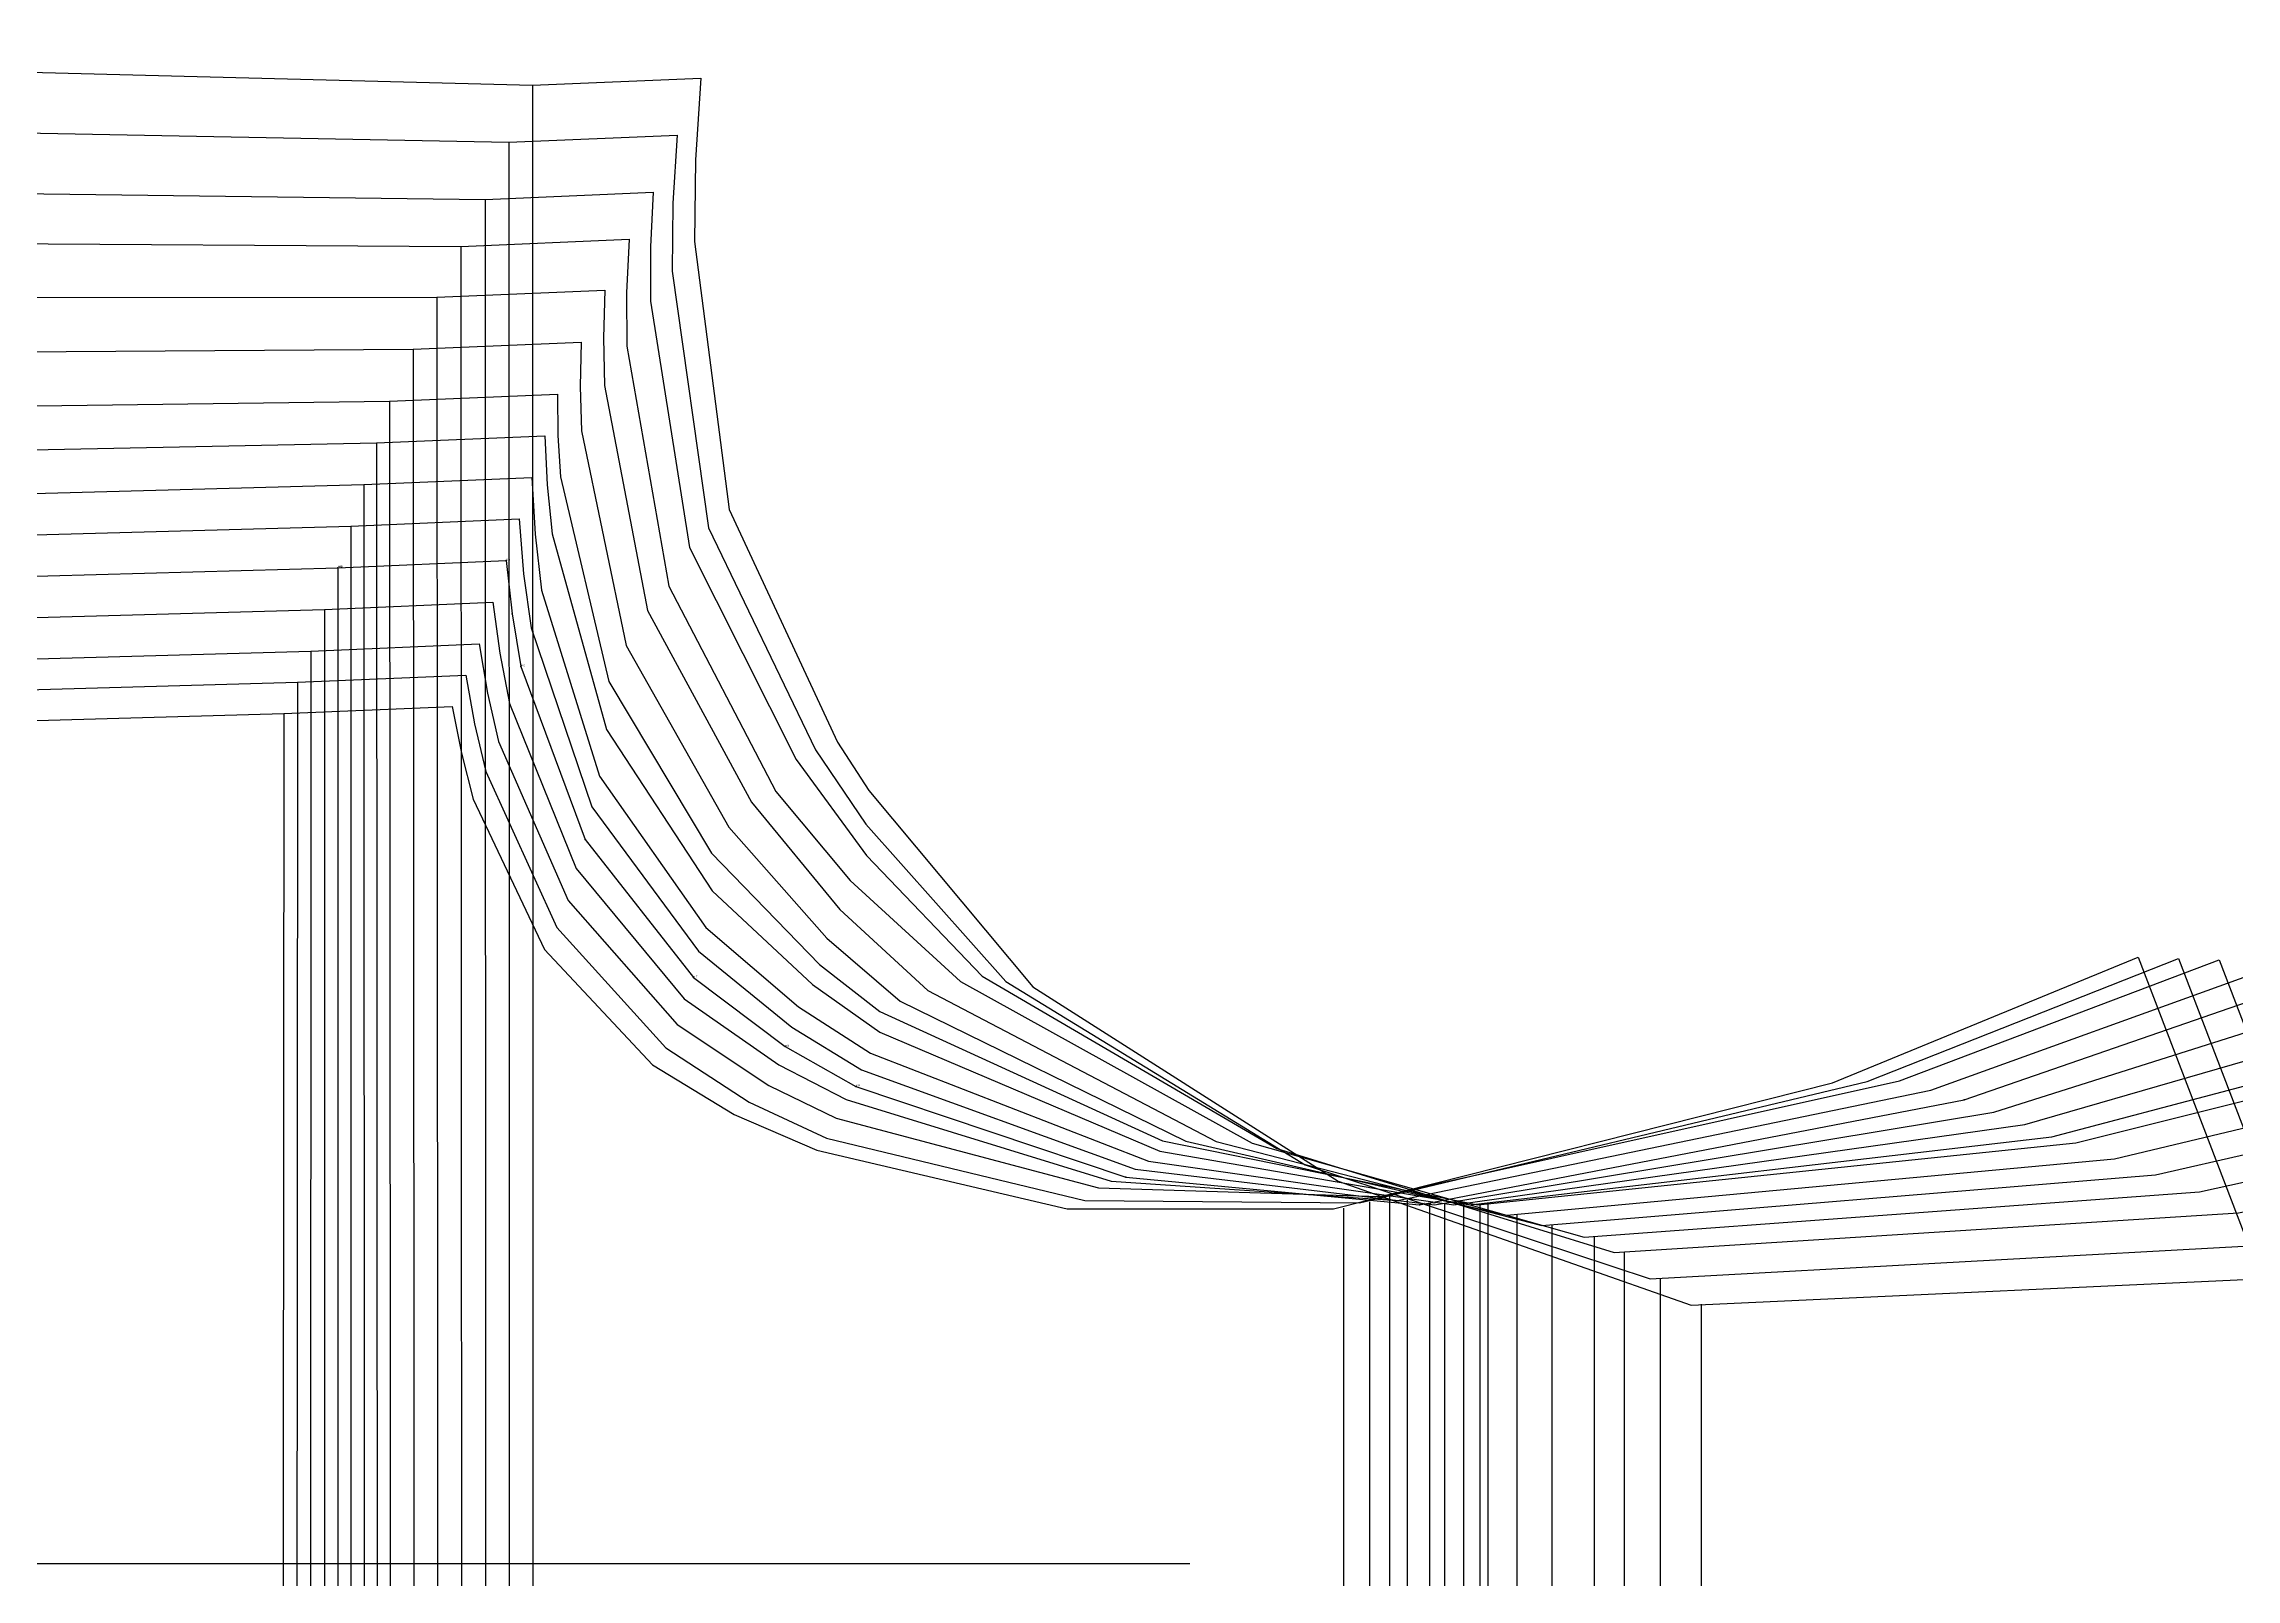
# Model space of a CAD drawing. Extents: x -839 to 1721, y -537 to 682.
# Drawn here: x 1270.1 to 1533.4, y 351.7 to 536.1 of the extents above; entities that cross this region are included whole.
import ezdxf

# ---------------------------------------------------------------- set-up
doc = ezdxf.new("R2010")
doc.units = 0

# ---------------------------------------------------------------- blocks, each defined once
blk = doc.blocks.new('GMG1016S19-FR_42')
at = {"layer": '1'}
for points in [[(882.2462, 450.6392), (945.2433, 450.6494), (1123.5767, 450.6799), (1298.984, 455.6608), (1319.1846, 456.5143)], [(1319.1846, 456.5143), (1320.2971, 450.8932), (1321.7043, 445.3586), (1330.2666, 427.3144), (1343.2359, 413.4536), (1353.0377, 407.4923), (1362.9691, 403.2301), (1393.0554, 396.1715), (1425.034, 396.1562), (1484.9679, 411.3124), (1521.648, 426.3949)], [(1521.648, 426.3949), (1573.3065, 291.6403)]]:
    blk.add_lwpolyline(points, dxfattribs=at)
at = {"layer": '5'}
blk.add_line((1044.3922, 353.5757), (1407.79, 353.5757), dxfattribs=at)
at = {"layer": '7'}
blk.add_line((1044.3922, 353.5757), (1407.79, 353.5757), dxfattribs=at)
at = {"layer": '8'}
blk.add_line((1426.2685, 215.6359), (1426.2685, 396.2604), dxfattribs=at)
blk.add_lwpolyline([(1298.984, 455.6608), (1298.7833, 216.9033), (1298.7833, 215.6359)], dxfattribs=at)
blk = doc.blocks.new('GMG1016S19-FR_44')
at = {"layer": '1'}
for points in [[(876.5261, 454.3908), (939.5257, 454.401), (1124.0491, 454.4314), (1300.6071, 459.4124), (1320.8051, 460.2658)], [(1320.8051, 460.2658), (1321.8694, 454.434), (1323.2385, 448.6834), (1331.7475, 429.9738), (1344.8564, 415.4907), (1354.864, 408.9807), (1364.1401, 404.6576), (1395.1433, 397.1545), (1428.1506, 396.9081), (1489.1233, 411.447), (1526.5197, 426.2298)], [(1526.5197, 426.2298), (1579.0241, 289.1384)]]:
    blk.add_lwpolyline(points, dxfattribs=at)
at = {"layer": '8'}
blk.add_line((1429.3851, 211.8843), (1429.3851, 397.0122), dxfattribs=at)
blk.add_lwpolyline([(1300.6071, 459.4124), (1300.4546, 213.1899), (1300.4546, 211.8843)], dxfattribs=at)
blk = doc.blocks.new('GMG1016S19-FR_46')
at = {"layer": '1'}
for points in [[(870.8086, 458.1399), (933.8082, 458.15), (1124.5215, 458.1805), (1302.2276, 463.1614), (1322.4256, 464.0149)], [(1322.4256, 464.0149), (1323.4264, 458.1043), (1324.7371, 452.275), (1333.1013, 433.1843), (1346.1899, 418.3203), (1357.2236, 411), (1365.311, 407.0757), (1396.8146, 398.6835), (1430.5357, 397.6574), (1492.9917, 411.5537), (1531.3915, 426.0673)], [(1531.3915, 426.0673), (1584.7416, 286.6391)]]:
    blk.add_lwpolyline(points, dxfattribs=at)
at = {"layer": '8'}
blk.add_line((1431.7701, 208.1353), (1431.7701, 397.7615), dxfattribs=at)
blk.add_lwpolyline([(1302.2276, 463.1614), (1302.126, 209.4815), (1302.126, 208.1353)], dxfattribs=at)
blk = doc.blocks.new('GMG1016S19-FR_48')
at = {"layer": '1'}
for points in [[(865.091, 463.1411), (928.0881, 463.1487), (1124.9965, 463.1818), (1303.8506, 468.1627), (1324.0462, 469.0161)], [(1324.0462, 469.0161), (1324.8996, 462.9049), (1326.0731, 456.8698), (1334.0817, 437.0375), (1347.0611, 421.3988), (1358.3946, 413.4841), (1366.4845, 409.2931), (1398.3132, 399.5065), (1432.6896, 397.1595), (1496.7738, 410.4031), (1536.2657, 424.655)]]:
    blk.add_lwpolyline(points, dxfattribs=at)
at = {"layer": '8'}
blk.add_line((1433.924, 203.134), (1433.924, 397.2637), dxfattribs=at)
blk.add_lwpolyline([(1303.8506, 468.1627), (1303.7998, 204.5335), (1303.7998, 203.134)], dxfattribs=at)
blk = doc.blocks.new('GMG1016S19-FR_50')
at = {"layer": '1'}
for points in [[(859.3735, 468.1398), (922.3706, 468.15), (1125.469, 468.1805), (1305.4712, 473.1614), (1325.6692, 474.0149)], [(1325.6692, 474.0149), (1326.3881, 467.6217), (1327.4422, 461.2945), (1335.1663, 440.5275), (1348.1559, 423.9565), (1359.1642, 415.6533), (1367.6554, 410.8705), (1400.1014, 399.9815), (1435.3591, 396.6592), (1500.7565, 409.2753), (1541.1374, 423.2403)]]:
    blk.add_lwpolyline(points, dxfattribs=at)
at = {"layer": '2'}
for p in [(1325.6692, 474.0149), (1325.6692, 474.0149), (1305.4712, 473.1614), (1436.5936, 396.7633)]:
    blk.add_point(p, dxfattribs=at)
at = {"layer": '3'}
for p in [(1305.4712, 473.1614), (1326.3881, 467.6217), (1327.4422, 461.2945), (1335.1663, 440.5275), (1348.1559, 423.9565), (1359.1642, 415.6533), (1367.6554, 410.8705), (1500.7565, 409.2753), (1400.1014, 399.9815), (1435.3591, 396.6592)]:
    blk.add_point(p, dxfattribs=at)
at = {"layer": '4'}
blk.add_point((1359.1642, 415.6533, -3.998), dxfattribs=at)
at = {"layer": '8'}
blk.add_line((1436.5936, 198.1353), (1436.5936, 396.7633), dxfattribs=at)
blk.add_lwpolyline([(1305.4712, 473.1614), (1305.4712, 199.5882), (1305.4712, 198.1353)], dxfattribs=at)
at = {"layer": '2'}
for s, p in [('# 5', (1325.6692, 474.0149)), ('# 5', (1325.6692, 474.0149)), ('# 5', (1305.4712, 473.1614)), ('# 18', (1436.5936, 396.7633))]:
    blk.add_text(s, height=0.25, dxfattribs=at).set_placement(p)
at = {"layer": '3'}
for s, p in [('# 5', (1305.4712, 473.1614)), ('# 6', (1327.4422, 461.2945)), ('# 7', (1348.1559, 423.9565)), ('# 8', (1359.1642, 415.6533)), ('# 9', (1367.6554, 410.8705)), ('# 10', (1435.3591, 396.6592))]:
    blk.add_text(s, height=0.25, dxfattribs=at).set_placement(p)
at = {"layer": '8'}
blk.add_text('NM', height=0.25, dxfattribs=at).set_placement((1305.4712, 473.1614))
blk = doc.blocks.new('GMG1016S19-FR_52')
at = {"layer": '1'}
for points in [[(853.5772, 473.1411), (916.5743, 473.1487), (1125.8652, 473.1817), (1307.0155, 478.1627), (1327.2135, 479.0161)], [(1327.2135, 479.0161), (1327.7597, 472.4477), (1328.6537, 465.9377), (1335.9461, 444.4569), (1348.7553, 427.1163), (1359.9542, 417.9977), (1368.3285, 412.872), (1401.2164, 400.934), (1437.1701, 396.6617), (1504.3074, 407.7717), (1545.9329, 420.9416)]]:
    blk.add_lwpolyline(points, dxfattribs=at)
at = {"layer": '8'}
blk.add_line((1438.4046, 193.1366), (1438.4046, 396.7658), dxfattribs=at)
blk.add_lwpolyline([(1307.0155, 478.1627), (1307.0637, 194.6403), (1307.0663, 193.1366)], dxfattribs=at)
blk = doc.blocks.new('GMG1016S19-FR_54')
at = {"layer": '1'}
for points in [[(847.7809, 478.1398), (910.778, 478.15), (1126.2615, 478.1805), (1308.5598, 483.1614), (1328.7553, 484.0148)], [(1328.7553, 484.0148), (1329.1566, 477.2076), (1329.9212, 470.4563), (1336.8884, 448.15), (1349.6367, 429.9713), (1360.7796, 420.4488), (1369.4385, 414.8709), (1402.7913, 401.8839), (1439.4587, 396.6617), (1508.0463, 406.2832), (1550.7285, 418.6403)]]:
    blk.add_lwpolyline(points, dxfattribs=at)
at = {"layer": '8'}
blk.add_line((1440.6931, 188.1353), (1440.6931, 396.7658), dxfattribs=at)
blk.add_lwpolyline([(1308.5598, 483.1614), (1308.6589, 189.6923), (1308.6614, 188.1353)], dxfattribs=at)
blk = doc.blocks.new('GMG1016S19-FR_56')
at = {"layer": '1'}
for points in [[(841.9846, 484.3908), (904.9843, 484.3984), (1126.6552, 484.4314), (1310.1016, 488.1626), (1330.2996, 489.0161)], [(1330.2996, 489.0161), (1330.5841, 483.103), (1331.181, 477.233), (1337.7088, 453.7431), (1350.4012, 434.3655), (1362.4434, 423.1183), (1370.5586, 417.3728), (1404.1806, 403.1082), (1441.4221, 396.6642), (1511.2924, 404.8075), (1554.922, 416.3416)]]:
    blk.add_lwpolyline(points, dxfattribs=at)
at = {"layer": '8'}
blk.add_line((1442.6565, 183.1366), (1442.6565, 396.7684), dxfattribs=at)
blk.add_lwpolyline([(1310.1016, 488.1626), (1310.2514, 184.747), (1310.254, 183.1366)], dxfattribs=at)
blk = doc.blocks.new('GMG1016S19-FR_58')
at = {"layer": '1'}
for points in [[(836.1884, 490.69), (899.188, 490.6976), (1127.0514, 490.7306), (1311.6459, 493.1614), (1331.844, 494.0148)], [(1331.844, 494.0148), (1331.8821, 489.039), (1332.1843, 484.0885), (1337.9832, 459.486), (1350.3403, 438.8892), (1363.2841, 425.5288), (1370.5586, 419.8722), (1404.4956, 404.3249), (1442.3568, 396.6642), (1514.1804, 404.0861), (1559.1181, 415.3408)]]:
    blk.add_lwpolyline(points, dxfattribs=at)
at = {"layer": '8'}
blk.add_line((1443.5913, 178.1353), (1443.5913, 396.7684), dxfattribs=at)
blk.add_lwpolyline([(1311.6459, 493.1614), (1311.8466, 179.799), (1311.8491, 178.1353)], dxfattribs=at)
blk = doc.blocks.new('GMG1016S19-FR_60')
at = {"layer": '1'}
for points in [[(829.1424, 498.1423), (892.142, 498.1499), (1129.8937, 498.183), (1314.4881, 499.4123), (1334.6888, 500.2658)], [(1334.6888, 500.2658), (1334.5668, 494.9343), (1334.732, 489.6181), (1340.0939, 463.8244), (1352.3977, 442.0261), (1364.1756, 428.6682), (1372.9793, 421.1244), (1407.3023, 404.2868), (1445.8544, 395.4171), (1518.8337, 402.1608), (1564.5639, 413.0929)]]:
    blk.add_lwpolyline(points, dxfattribs=at)
at = {"layer": '8'}
blk.add_line((1447.0889, 171.8844), (1447.0889, 395.5212), dxfattribs=at)
blk.add_lwpolyline([(1314.4881, 499.4123), (1314.6914, 173.6141), (1314.6939, 171.8844)], dxfattribs=at)
blk = doc.blocks.new('GMG1016S19-FR_62')
at = {"layer": '1'}
for points in [[(822.099, 505.5921), (885.0961, 505.5997), (1132.741, 505.6328), (1317.3355, 505.6607), (1337.5336, 506.5141)], [(1337.5336, 506.5141), (1337.3609, 500.7788), (1337.4929, 495.0638), (1342.6542, 468.0154), (1355.1383, 445.0182), (1365.7199, 432.1201), (1376.3245, 422.3741), (1410.9142, 404.2614), (1450.0352, 394.1674), (1523.7511, 400.2609), (1570.0096, 410.8425)]]:
    blk.add_lwpolyline(points, dxfattribs=at)
at = {"layer": '8'}
blk.add_line((1451.2697, 165.636), (1451.2697, 394.2715), dxfattribs=at)
blk.add_lwpolyline([(1317.3355, 505.6607), (1317.5361, 167.4318), (1317.5387, 165.636)], dxfattribs=at)
blk = doc.blocks.new('GMG1016S19-FR_64')
at = {"layer": '1'}
for points in [[(815.0454, 512.8845), (878.045, 512.8921), (1134.392, 512.9251), (1320.2362, 511.7516), (1340.4343, 512.6051)], [(1340.4343, 512.6051), (1340.1345, 506.1814), (1340.1777, 499.773), (1345.1968, 470.9465), (1358.0669, 446.3009), (1366.9747, 435.5999), (1380.2284, 423.4663), (1415.2525, 404.0556), (1455.1178, 392.7602), (1529.0242, 398.2314), (1575.4605, 408.4346)]]:
    blk.add_lwpolyline(points, dxfattribs=at)
at = {"layer": '8'}
blk.add_line((1456.3522, 159.2276), (1456.3522, 392.8644), dxfattribs=at)
blk.add_lwpolyline([(1320.2362, 511.7516), (1320.386, 161.0894), (1320.3886, 159.2276)], dxfattribs=at)
blk = doc.blocks.new('GMG1016S19-FR_66')
at = {"layer": '1'}
for points in [[(807.9944, 519.7349), (870.9914, 519.7425), (1136.043, 519.7755), (1323.1394, 517.4006), (1343.3375, 518.254)], [(1343.3375, 518.254), (1342.9971, 511.7135), (1343.0098, 505.1883), (1347.6885, 475.5846), (1360.4749, 450.1388), (1368.9483, 438.5971), (1382.8268, 424.1166), (1418.209, 403.4206), (1458.7398, 390.9111), (1533.7257, 395.7092), (1580.9138, 405.5847)]]:
    blk.add_lwpolyline(points, dxfattribs=at)
at = {"layer": '8'}
blk.add_line((1459.9743, 152.3772), (1459.9743, 391.0153), dxfattribs=at)
blk.add_lwpolyline([(1323.1394, 517.4006), (1323.2385, 154.305), (1323.241, 152.3772)], dxfattribs=at)
blk = doc.blocks.new('GMG1016S19-FR_68')
at = {"layer": '1'}
for points in [[(800.9408, 527.8832), (863.9404, 527.8908), (1136.3961, 527.9238), (1325.9893, 524.251), (1346.1873, 525.1044)], [(1346.1873, 525.1044), (1345.6844, 516.9408), (1345.6158, 508.79), (1349.9669, 477.9442), (1362.8142, 451.2768), (1368.8695, 442.3842), (1385.6539, 423.4663), (1421.6203, 401.4572), (1463.0477, 387.7615), (1538.699, 391.9119), (1586.3647, 401.4343)]]:
    blk.add_lwpolyline(points, dxfattribs=at)
at = {"layer": '8'}
blk.add_line((1464.2821, 144.2263), (1464.2821, 387.8657), dxfattribs=at)
blk.add_lwpolyline([(1325.9893, 524.251), (1326.0883, 146.2329), (1326.0909, 144.2263)], dxfattribs=at)
blk = doc.blocks.new('GMG1016S19-FR_70')
at = {"layer": '1'}
for points in [[(793.8898, 536.034), (856.8868, 536.0391), (1136.7491, 536.0747), (1328.8417, 531.1039), (1349.0398, 531.9573)], [(1349.0398, 531.9573), (1348.4048, 522.1351), (1348.2956, 512.3231), (1352.4307, 480.154), (1365.466, 452.2293), (1369.2353, 446.4101), (1388.9355, 422.8186), (1425.5649, 399.4862), (1467.9753, 384.6145), (1543.9137, 388.1349), (1591.8181, 397.2865)]]:
    blk.add_lwpolyline(points, dxfattribs=at)
at = {"layer": '8'}
blk.add_line((1469.2097, 136.078), (1469.2097, 384.7186), dxfattribs=at)
blk.add_lwpolyline([(1328.8417, 531.1039), (1328.9408, 138.1634), (1328.9433, 136.078)], dxfattribs=at)

msp = doc.modelspace()

# ---------------------------------------------------------------- block references
at = {"layer": '1'}
for name in ['GMG1016S19-FR_70', 'GMG1016S19-FR_68', 'GMG1016S19-FR_66', 'GMG1016S19-FR_64', 'GMG1016S19-FR_62', 'GMG1016S19-FR_60', 'GMG1016S19-FR_58', 'GMG1016S19-FR_56', 'GMG1016S19-FR_54', 'GMG1016S19-FR_52', 'GMG1016S19-FR_50', 'GMG1016S19-FR_48', 'GMG1016S19-FR_46', 'GMG1016S19-FR_44', 'GMG1016S19-FR_42']:
    msp.add_blockref(name, (0, 0), dxfattribs=at)

doc.saveas('drawing.dxf')
